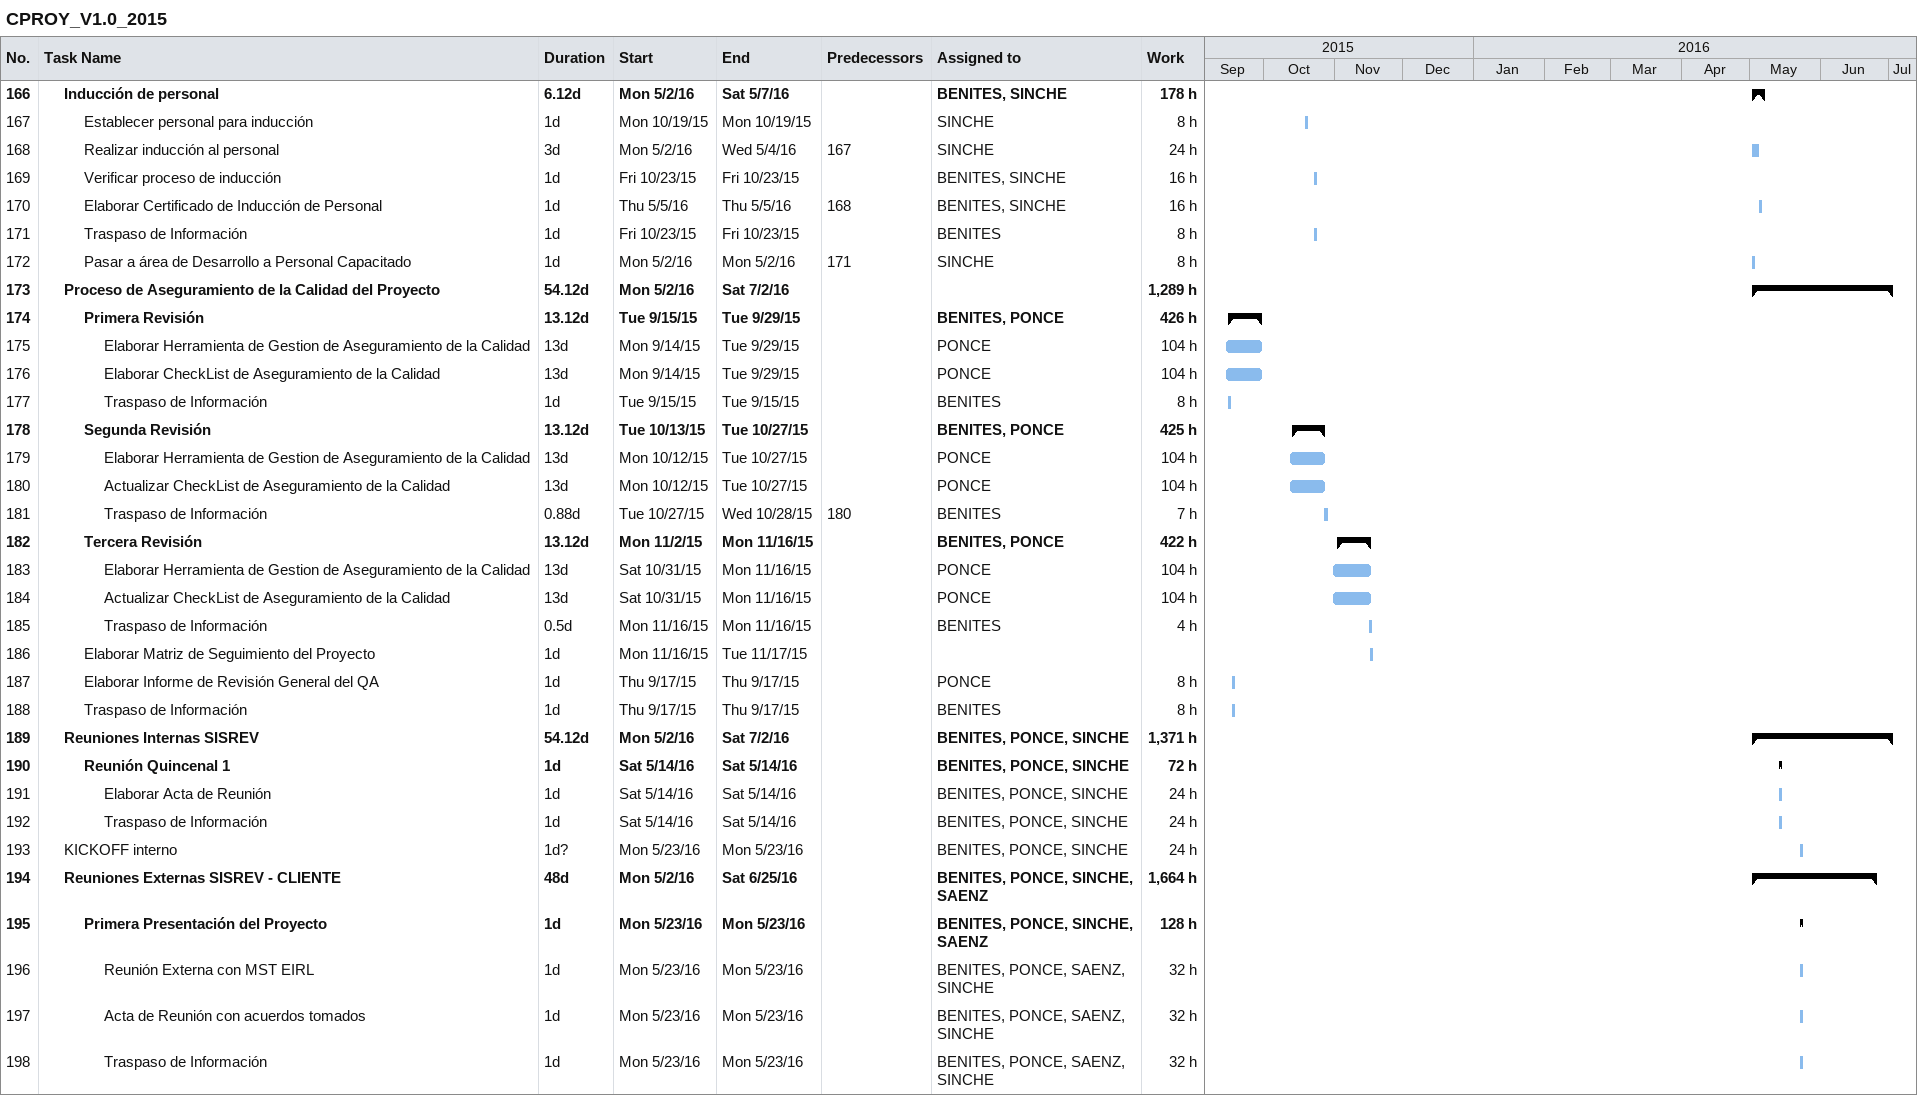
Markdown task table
CPROY_V1.0_2015

| ID | Level | Task | Duration | Start | Finish | Predecessors | Resources | Work (h) |
|---|---|---|---|---|---|---|---|---|
| 166 | 2 | **Inducción de personal** | 6.12d | 2016-05-02 | 2016-05-07 |  | BENITES, SINCHE | 178 |
| 167 | 3 | Establecer personal para inducción | 1d | 2015-10-19 | 2015-10-19 |  | SINCHE | 8 |
| 168 | 3 | Realizar inducción al personal | 3d | 2016-05-02 | 2016-05-04 | 167 | SINCHE | 24 |
| 169 | 3 | Verificar proceso de inducción | 1d | 2015-10-23 | 2015-10-23 |  | BENITES, SINCHE | 16 |
| 170 | 3 | Elaborar Certificado de Inducción de Personal | 1d | 2016-05-05 | 2016-05-05 | 168 | BENITES, SINCHE | 16 |
| 171 | 3 | Traspaso de Información | 1d | 2015-10-23 | 2015-10-23 |  | BENITES | 8 |
| 172 | 3 | Pasar a área de Desarrollo a Personal Capacitado | 1d | 2016-05-02 | 2016-05-02 | 171 | SINCHE | 8 |
| 173 | 2 | **Proceso de Aseguramiento de la Calidad del Proyecto** | 54.12d | 2016-05-02 | 2016-07-02 |  |  | 1289 |
| 174 | 3 | **Primera Revisión** | 13.12d | 2015-09-15 | 2015-09-29 |  | BENITES, PONCE | 426 |
| 175 | 4 | Elaborar Herramienta de Gestion de Aseguramiento de la Calidad | 13d | 2015-09-14 | 2015-09-29 |  | PONCE | 104 |
| 176 | 4 | Elaborar CheckList de Aseguramiento de la Calidad | 13d | 2015-09-14 | 2015-09-29 |  | PONCE | 104 |
| 177 | 4 | Traspaso de Información | 1d | 2015-09-15 | 2015-09-15 |  | BENITES | 8 |
| 178 | 3 | **Segunda Revisión** | 13.12d | 2015-10-13 | 2015-10-27 |  | BENITES, PONCE | 425 |
| 179 | 4 | Elaborar Herramienta de Gestion de Aseguramiento de la Calidad | 13d | 2015-10-12 | 2015-10-27 |  | PONCE | 104 |
| 180 | 4 | Actualizar CheckList de Aseguramiento de la Calidad | 13d | 2015-10-12 | 2015-10-27 |  | PONCE | 104 |
| 181 | 4 | Traspaso de Información | 0.88d | 2015-10-27 | 2015-10-28 | 180 | BENITES | 7 |
| 182 | 3 | **Tercera Revisión** | 13.12d | 2015-11-02 | 2015-11-16 |  | BENITES, PONCE | 422 |
| 183 | 4 | Elaborar Herramienta de Gestion de Aseguramiento de la Calidad | 13d | 2015-10-31 | 2015-11-16 |  | PONCE | 104 |
| 184 | 4 | Actualizar CheckList de Aseguramiento de la Calidad | 13d | 2015-10-31 | 2015-11-16 |  | PONCE | 104 |
| 185 | 4 | Traspaso de Información | 0.5d | 2015-11-16 | 2015-11-16 |  | BENITES | 4 |
| 186 | 3 | Elaborar Matriz de Seguimiento del Proyecto | 1d | 2015-11-16 | 2015-11-17 |  |  |  |
| 187 | 3 | Elaborar Informe de Revisión General del QA | 1d | 2015-09-17 | 2015-09-17 |  | PONCE | 8 |
| 188 | 3 | Traspaso de Información | 1d | 2015-09-17 | 2015-09-17 |  | BENITES | 8 |
| 189 | 2 | **Reuniones Internas SISREV** | 54.12d | 2016-05-02 | 2016-07-02 |  | BENITES, PONCE, SINCHE | 1371 |
| 190 | 3 | **Reunión Quincenal 1** | 1d | 2016-05-14 | 2016-05-14 |  | BENITES, PONCE, SINCHE | 72 |
| 191 | 4 | Elaborar Acta de Reunión | 1d | 2016-05-14 | 2016-05-14 |  | BENITES, PONCE, SINCHE | 24 |
| 192 | 4 | Traspaso de Información | 1d | 2016-05-14 | 2016-05-14 |  | BENITES, PONCE, SINCHE | 24 |
| 193 | 2 | KICKOFF interno | 1d? | 2016-05-23 | 2016-05-23 |  | BENITES, PONCE, SINCHE | 24 |
| 194 | 2 | **Reuniones Externas SISREV - CLIENTE** | 48d | 2016-05-02 | 2016-06-25 |  | BENITES, PONCE, SINCHE, SAENZ | 1664 |
| 195 | 3 | **Primera Presentación del Proyecto** | 1d | 2016-05-23 | 2016-05-23 |  | BENITES, PONCE, SINCHE, SAENZ | 128 |
| 196 | 4 | Reunión Externa con MST EIRL | 1d | 2016-05-23 | 2016-05-23 |  | BENITES, PONCE, SAENZ, SINCHE | 32 |
| 197 | 4 | Acta de Reunión con acuerdos tomados | 1d | 2016-05-23 | 2016-05-23 |  | BENITES, PONCE, SAENZ, SINCHE | 32 |
| 198 | 4 | Traspaso de Información | 1d | 2016-05-23 | 2016-05-23 |  | BENITES, PONCE, SAENZ, SINCHE | 32 |
